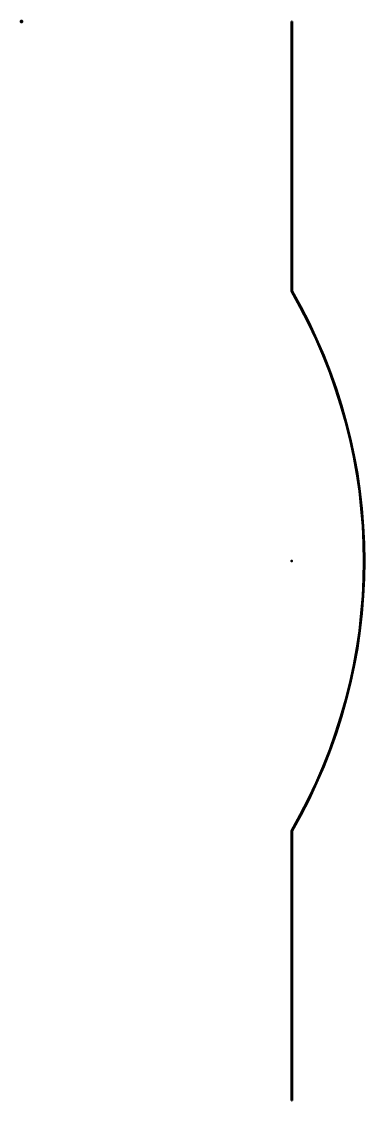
# Model space of a CAD drawing. Header units: millimetres. Extents: x 0 to 16.1, y -50.8 to 0.
import ezdxf

# ---------------------------------------------------------------- set-up
doc = ezdxf.new("R2010")
doc.units = ezdxf.units.MM
doc.layers.add('1', color=7, linetype='Continuous', true_color=0xffffff)
doc.layers.add('61', color=7, linetype='Continuous', true_color=0xffffff)

msp = doc.modelspace()

# ---------------------------------------------------------------- linework, layer by layer
at = {"layer": '1', "color": 163, "linetype": 'Continuous', "lineweight": 50}
for p, q in [((12.7, 0), (12.7, -12.7)), ((12.7, 0), (12.7254, 0)), ((12.7254, 0), (12.7254, -12.693196)), ((12.7, -38.1), (12.7, -50.8)), ((12.7254, -38.106804), (12.7254, -50.8)), ((12.7, -50.8), (12.7254, -50.8))]:
    msp.add_line(p, q, dxfattribs=at)
for radius, start, end in [(25.4254, 330.015341, 29.984659), (25.4, 330, 30)]:
    msp.add_arc((-9.297045, -25.4), radius, start, end, dxfattribs=at)
msp.add_point((12.7, -25.4), dxfattribs=at)
at = {"layer": '61', "color": 23, "linetype": 'Continuous', "lineweight": 70}
msp.add_point((0, 0), dxfattribs=at)

doc.saveas('drawing.dxf')
